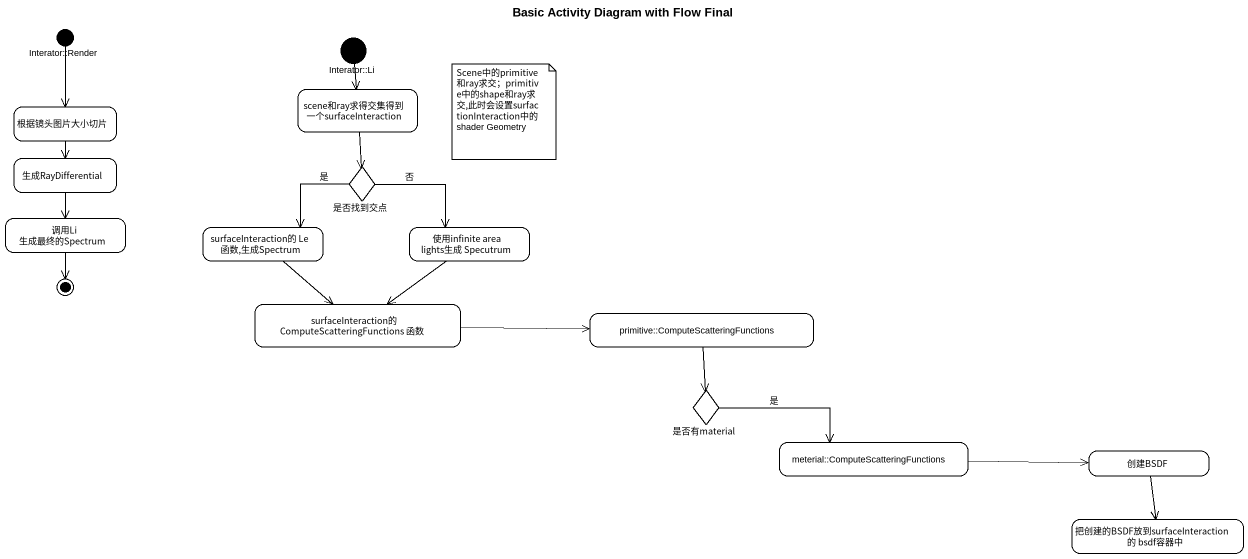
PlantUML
@startuml
title Basic Activity Diagram with Flow Final
hide empty description
state "Interator::Render" as Interator_Render <<start>>
state "Interator::Li" as Interator_Li <<start>>
state 根据镜头图片大小切片
state "scene和ray求得交集得到一个surfaceInteraction" as scene和ray求得交集得到一个surfaceInte
state 生成RayDifferential
state 是否找到交点 <<choice>>
state "调用Li 生成最终的Spectrum" as 调用Li_生成最终的Spectrum
state "surfaceInteraction的 Le 函数,生成Spectrum" as surfaceInteraction的_Le_函数
state "使用infinite area lights生成 Specutrum" as 使用infinite_area_lights生成
state "surfaceInteraction的 ComputeScatteringFunctions 函数" as surfaceInteraction的
state "primitive::ComputeScatteringFunctions" as primitive
state 是否有material <<choice>>
state "meterial::ComputeScatteringFunctions" as meterial
state 创建BSDF
state "把创建的BSDF放到surfaceInteraction 的 bsdf容器中" as 把创建的BSDF放到surfaceInteraction
Interator_Render --> 根据镜头图片大小切片
Interator_Li --> scene和ray求得交集得到一个surfaceInte
根据镜头图片大小切片 --> 生成RayDifferential
scene和ray求得交集得到一个surfaceInte --> 是否找到交点
生成RayDifferential --> 调用Li_生成最终的Spectrum
是否找到交点 --> surfaceInteraction的_Le_函数 : 是
是否找到交点 -right-> 使用infinite_area_lights生成 : 否
surfaceInteraction的_Le_函数 --> surfaceInteraction的
使用infinite_area_lights生成 --> surfaceInteraction的
surfaceInteraction的 -right-> primitive
primitive --> 是否有material
是否有material -right-> meterial : 是
meterial -right-> 创建BSDF
创建BSDF --> 把创建的BSDF放到surfaceInteraction
调用Li_生成最终的Spectrum --> [*]
note as N1
  Scene中的primitive和ray求交；primitive中的shape和ray求交,此时会设置surfactionInteraction中的shader Geometry
end note
@enduml
